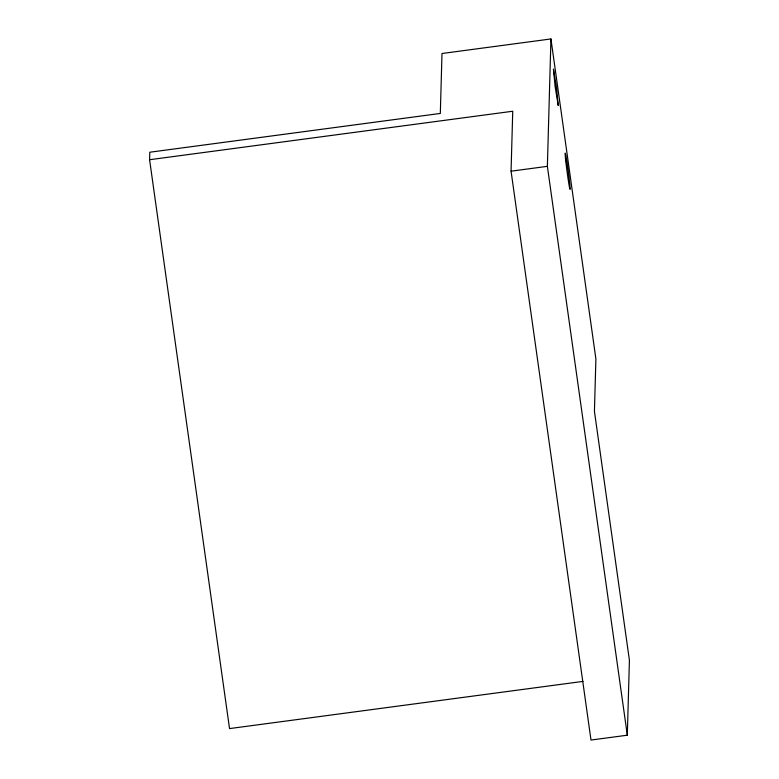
<?xml version="1.0" encoding="UTF-8"?>
<svg xmlns="http://www.w3.org/2000/svg" width="779" height="779" viewBox="0 0 779 779"><rect width="100%" height="100%" fill="white"/><g stroke="black" fill="none" stroke-linecap="round" stroke-linejoin="round"><path stroke-width="1.17" d="M149.587 159.724L149.802 152.226L440.32 113.442L441.995 53.498L550.938 38.95L595.896 358.934L594.435 411.39L629.413 660.271L627.319 735.201L590.998 740.05L511.063 171.185L512.738 111.241L149.587 159.724L229.532 728.589L583.023 681.391M627.319 735.201L547.374 166.336L550.938 38.95M511.063 171.185L547.374 166.336M553.46 69.243L555.096 86.401L558.231 105.525L556.596 88.368L553.46 69.243M565.797 161.37A18.326 0.613 82.4 0 0 570.024 189.433A18.326 0.613 82.4 0 0 567.093 163.074A18.326 0.613 82.4 0 0 565.797 161.37"/></g></svg>
